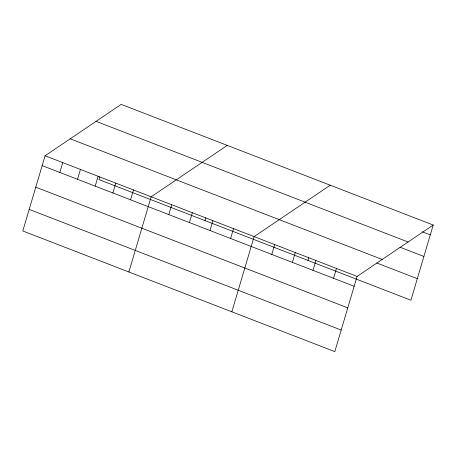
<?xml version="1.0" encoding="UTF-8"?>
<svg xmlns="http://www.w3.org/2000/svg" width="456" height="456" viewBox="0 0 456 456"><rect width="100%" height="100%" fill="white"/><g stroke="black" fill="none" stroke-linecap="round" stroke-linejoin="round"><path stroke-width="0.68" d="M45.076 155.764L22.8 230.964L334.807 351.622L357.082 276.427L433.2 225.036L121.193 104.378L45.076 155.764L357.082 276.427M59.833 172.459L62.757 162.604M77.514 179.293L80.438 169.438M95.196 186.133L98.114 176.278M99.716 176.882L98.918 179.573L410.924 300.236L433.2 225.036M112.877 192.974L115.795 183.112M130.559 199.808L133.477 189.952M128.883 271.987L151.158 196.787L227.276 145.401M168.828 214.611L171.752 204.75M189.422 222.574L192.341 212.718M205 220.601L205.798 217.905M210.016 230.536L212.935 220.681M230.611 238.499L233.529 228.644M231.847 311.807L254.123 236.607L330.235 185.221M271.793 254.425L274.711 244.57M292.387 262.388L295.306 252.533M307.96 260.416L308.763 257.72M312.981 270.357L315.9 260.496M333.57 278.32L336.494 268.459M422.307 231.813L430.282 234.897M96.073 121.336L408.08 241.993M399.98 247.209L423.892 256.454M70.195 138.806L382.202 259.464M376.793 263.004L417.314 278.673M42.157 165.619L354.164 286.282M35.767 187.182L347.774 307.846M29.19 209.401L341.196 330.058"/></g></svg>
